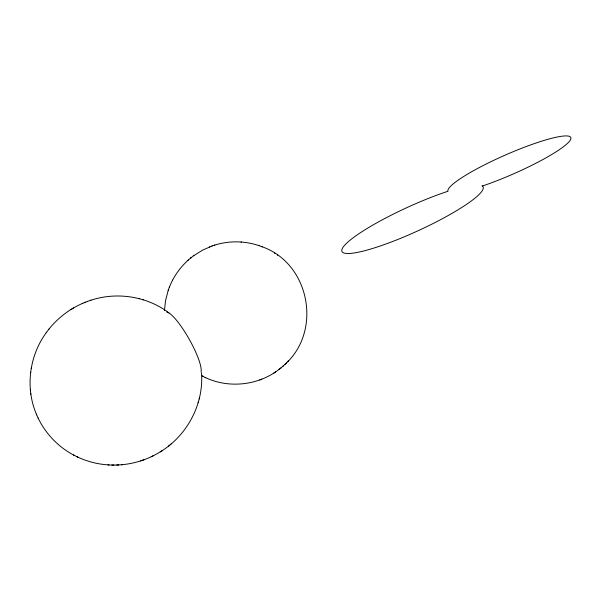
<?xml version="1.0" encoding="UTF-8"?>
<svg xmlns="http://www.w3.org/2000/svg" width="601" height="601" viewBox="0 0 601 601"><rect width="100%" height="100%" fill="white"/><g stroke="black" fill="none" stroke-linecap="round" stroke-linejoin="round"><path stroke-width="0.9" d="M164.464 310.537L165.545 300.56L168.31 290.058M46.502 332.323C29.216 355.657 24.949 388.163 36.691 414.863M30.621 372.695L30.711 372.117M31.229 368.541L31.312 367.992M161.091 451.351C187.489 435.011 203.994 403.714 201.485 372.62M198.157 402.738L198.413 401.814M199.171 398.959L199.434 398.005M169.362 287.21C173.441 276.821 180.007 267.422 188.353 260.008M168.16 290.478L169.505 286.82M172.389 280.532L172.6 280.149M48.741 329.378C57.734 318.057 69.551 308.959 82.855 303.265M46.217 332.706L48.997 329.04M284.709 364.589C322.512 331.301 309.906 263.253 261.818 246.665M285.978 363.387L286.534 362.809M287.894 361.389L288.51 360.743M280.832 368L283.417 365.784M282.831 366.317L285.37 363.981M190.525 258.152L191.396 257.446M188.045 260.271L190.78 257.927M168.348 446.243L169.136 445.604M170.136 444.785L171.052 444.041M202.77 376.218L202.079 375.88C226.382 389.147 258.197 386.165 279.735 368.864M279.127 369.352L281.538 367.429M193.56 255.793L202.605 250.121L212.228 245.922M191.073 257.694L193.822 255.59M273.725 373.116L274.379 372.688M274.815 372.395L275.604 371.884M116.669 465.031C132.273 464.573 147.726 459.818 160.91 451.456M160.234 451.892L161.932 450.81M73.51 307.975L70.956 309.515M151.227 456.752L152.158 456.302M152.316 456.227L153.067 455.866M84.388 302.619L87.678 301.334M82.232 303.528L85.312 302.228M209.373 247.003L209.779 246.838M259.73 379.937L260.601 379.607M261.135 379.404L261.863 379.133M90.511 300.357C116.654 291.583 146.937 296.173 168.956 312.903M87.333 301.454L90.976 300.192M140.604 460.922L143.947 459.78M214.474 245.178C229.958 240.227 247.131 240.836 262.239 246.823M211.92 246.027L214.88 245.043M118.81 464.934C104.536 465.76 90.037 462.988 77.131 456.805M121.402 464.746L122.431 464.678M113.965 465.069L111.846 465.046M107.955 464.889L109.044 464.934M241.031 242.023L241.444 242.045M138.899 298.584L139.357 298.712M142.805 299.674L143.301 299.816M258.603 245.501L258.993 245.644M205.136 377.383L205.812 377.721M36.398 414.202C43.7 431.811 57.396 446.656 74.329 455.4M73.465 454.972L77.98 457.226M274.462 253.074L274.852 253.337M277.286 254.997L277.707 255.275M482.055 185.777L482.055 185.777A77.612 12.831 -24.6 0 1 408.898 234.833A77.612 12.831 -24.6 0 1 344.658 245.238A77.612 12.831 -24.6 0 1 447.97 191.276L447.88 190.945A67.064 10.255 -23.7 0 1 518.152 149.664A67.064 10.255 -23.7 0 1 568.2 142.662A67.064 10.255 -23.7 0 1 482.212 186.092M38.111 417.973L38.411 418.657M30.343 389.395L30.418 390.011M30.809 393.527L30.884 394.173M166.853 312.122A35.076 7.347 60.6 0 1 188.737 338.386A35.076 7.347 60.6 0 1 201.035 371.884"/></g></svg>
